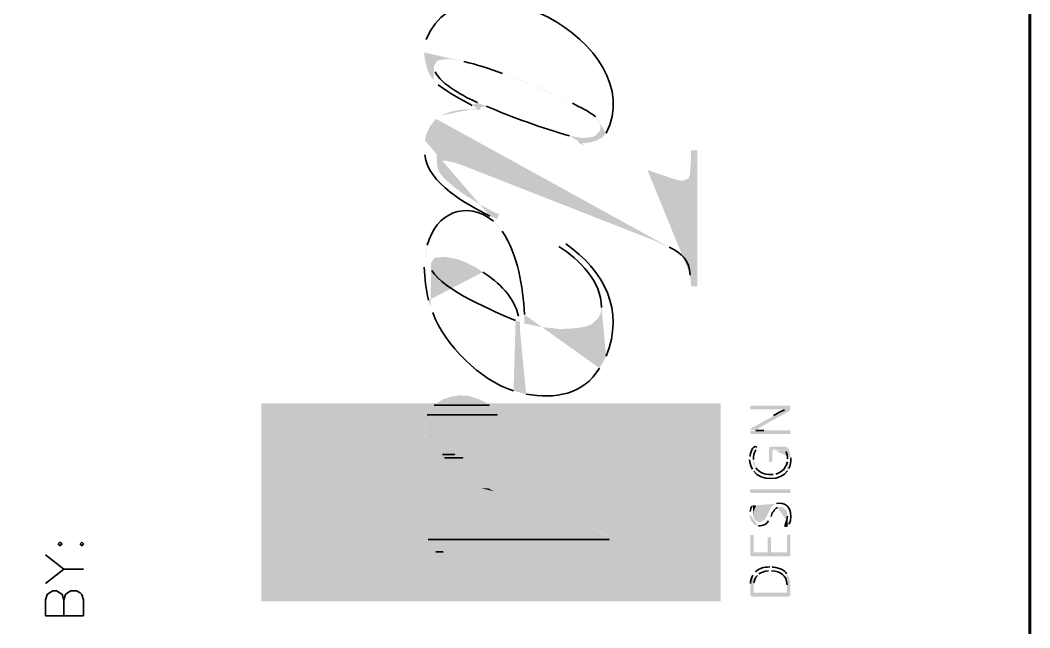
# Model space of a CAD drawing. Header units: inches. Extents: x 5 to 516, y -193 to 129.
# Drawn here: x 136.77 to 144.77, y 53.59 to 58.4 of the extents above; entities that cross this region are included whole.
import ezdxf

# ---------------------------------------------------------------- set-up
doc = ezdxf.new("R2010")
doc.units = ezdxf.units.IN
doc.header["$MEASUREMENT"] = 0
doc.layers.add('PDF_Geometry', color=7, linetype='Continuous')
doc.layers.add('PDF_Solid Fills', color=7, linetype='Continuous')

msp = doc.modelspace()

# ---------------------------------------------------------------- hatches: boundary and pattern name
at = {"layer": 'PDF_Solid Fills', "true_color": 0x8d8d8d, "transparency": 33554559}
h = msp.add_hatch(color=252, dxfattribs=at)
h.paths.add_polyline_path([(139.9736406, 58.1476707), (139.9736406, 58.121004), (139.9836406, 58.0643373), (139.9969739, 58.0143373), (140.0169739, 57.9676706), (140.0469739, 57.9276706), (140.0503073, 58.0343373), (140.0503073, 58.0376706), (140.0736406, 58.081004), (140.0936406, 58.0876707), (140.156974, 58.0943373), (140.1603073, 58.0943373), (140.196974, 58.091004), (140.236974, 58.0843373), (140.286974, 58.0743373)], flags=0)
h.paths.add_polyline_path([(140.5936407, 57.981004), (140.656974, 57.9576706), (140.716974, 57.9343373), (140.7736407, 57.9143373), (140.826974, 57.891004)], flags=0)
h.paths.add_polyline_path([(141.026974, 57.8043373, 0.017072125), (140.826974, 57.891004)], flags=0)
h.paths.add_polyline_path([(141.026974, 57.8043373), (141.0903074, 57.771004), (141.1469741, 57.7443373)], flags=0)
h.paths.add_polyline_path([(141.3303074, 57.6376706), (141.3603073, 57.5976706), (141.3703073, 57.5543373), (141.3836407, 57.4743373), (141.4136407, 57.5076706)], flags=0)
h.paths.add_polyline_path([(139.9869739, 58.251004), (139.9769739, 58.201004)], flags=0)
h = msp.add_hatch(color=252, dxfattribs=at)
h.paths.add_polyline_path([(140.0469744, 57.9276694), (140.083641, 57.8910027)], flags=0)
h.paths.add_polyline_path([(140.353641, 57.7276694), (140.4169744, 57.6943361), (140.4203077, 57.7376694), (140.393641, 57.7510027)], flags=0)
h.paths.add_polyline_path([(140.0603077, 57.9943361), (140.0503077, 58.0343361)], flags=0)
h = msp.add_hatch(color=252, dxfattribs=at)
h.paths.add_polyline_path([(140.0669744, 57.621005), (140.0736411, 57.2543383), (140.0869744, 57.281005), (140.1269744, 57.291005), (140.1403077, 57.291005), (140.1969744, 57.2776717), (140.2336411, 57.2676717), (140.2903077, 57.2476717), (141.7536412, 56.6743382), (141.7803079, 56.6643383), (141.8536412, 56.631005), (141.9136413, 56.6043383)], flags=0)
h.paths.add_polyline_path([(142.080308, 56.3843383), (142.0836412, 56.3410049), (142.0869746, 56.2943383), (142.1369744, 56.2943383), (142.1369744, 57.371005), (142.0869746, 57.371005), (142.0869746, 57.3176717), (142.0836412, 57.2543383), (142.080308, 57.2076717), (142.0769745, 57.1743383), (142.0636412, 57.1476717), (142.0169744, 57.131005), (141.9936412, 57.1343383), (141.9303079, 57.151005), (141.9136413, 57.1576717), (141.8569746, 57.1776717), (141.8036412, 57.1943383), (141.7836412, 57.201005), (141.7403079, 57.2176717)], flags=0)
h.paths.add_polyline_path([(141.2536412, 57.4076717, 0.001672632), (141.7403079, 57.2176717)], flags=0)
h.paths.add_polyline_path([(141.2536412, 57.4076717), (141.2003078, 57.4276717), (141.1736411, 57.4776717), (141.1236411, 57.4876717)], flags=0)
h.paths.add_polyline_path([(140.4636411, 57.721005), (140.4203077, 57.7376717), (140.4169744, 57.6943384), (140.3403077, 57.6976717), (140.3303077, 57.6976717), (140.2669744, 57.6943384), (140.2069744, 57.6843384), (140.1536411, 57.6676717), (140.1069744, 57.6476717)], flags=0)
h = msp.add_hatch(color=252, dxfattribs=at)
h.paths.add_polyline_path([(139.9736406, 57.3910042), (139.9769739, 57.3376709)], flags=0)
h.paths.add_polyline_path([(140.4936406, 56.8510042), (140.5503073, 56.8276708), (140.566974, 56.8643375), (140.5303073, 56.8810042), (140.4836406, 56.9043375), (140.4303073, 56.9343375), (140.3803073, 56.9643375), (140.3503073, 56.9843375), (140.3003073, 57.0143375), (140.2536406, 57.0476708), (140.2136406, 57.0776708), (140.186974, 57.1010042), (140.1436406, 57.1376708), (140.1103073, 57.1743375), (140.0869739, 57.2076709), (140.0736406, 57.2543375), (140.0669739, 57.6210042), (140.0403073, 57.5910042), (140.0103073, 57.5476709), (139.9903073, 57.5010042), (139.9769739, 57.4510042)], flags=0)
for points in [[(141.173641, 57.4776707), (141.2003077, 57.4276707), (141.223641, 57.4276707), (141.2869744, 57.4343374), (141.3403077, 57.4510041), (141.3836411, 57.4743374), (141.3703077, 57.5543374), (141.3669744, 57.5310041), (141.3369744, 57.4943374), (141.3069744, 57.4776707), (141.2469744, 57.4710041), (141.213641, 57.4710041)], [(140.3236414, 55.4276691), (140.2469747, 55.4310024), (140.2269747, 55.4276691), (140.1836413, 55.4210025), (140.1503081, 55.4076695), (140.1203077, 55.4010034), (140.0969739, 55.384337), (140.0703073, 55.367671), (140.0636409, 55.3643383), (140.0603079, 55.3610051), (140.4803079, 55.3610051), (140.4736409, 55.3643383), (140.4703074, 55.367671), (140.4436406, 55.384337), (140.4069744, 55.4010034), (140.3869748, 55.4076695), (140.3436413, 55.4210025)], [(140.060308, 55.3610019), (140.050308, 55.3543352), (140.0403075, 55.3443355), (140.030308, 55.3343359), (140.0169742, 55.3210029), (140.0169747, 55.3176702), (140.0069747, 55.3010036), (139.9969743, 55.277671), (140.5503077, 55.277671), (140.5369748, 55.3010036), (140.5236414, 55.3176702), (140.5203076, 55.3210029), (140.5069747, 55.3343359), (140.4969743, 55.3443355), (140.4869747, 55.3543352), (140.480308, 55.3610019)], [(139.9969747, 55.2776685), (139.990308, 55.2576685), (139.9836408, 55.234336), (139.9803077, 55.2210036), (139.9803078, 55.1910043), (140.5736412, 55.1910043), (140.5703079, 55.2176708), (140.5703078, 55.2210036), (140.5669742, 55.234336), (140.5603081, 55.2576685), (140.5503081, 55.2776685)], [(139.9803078, 55.1910054), (139.9769745, 55.167672), (140.5736412, 55.167672), (140.5736412, 55.1910054)], [(139.9769746, 55.1676696), (139.9769746, 55.1643363), (139.980308, 55.1243364), (140.570308, 55.1243364), (140.5736414, 55.1643363), (140.5736414, 55.1676696)], [(139.9803078, 55.124338), (139.9803078, 55.104338), (140.5669746, 55.104338), (140.5703079, 55.124338)], [(139.9803078, 55.1043355), (139.9836412, 55.0876688), (139.9903077, 55.0610028), (140.5503078, 55.0610028), (140.5603079, 55.0876688), (140.5669746, 55.1043355)], [(139.9903074, 55.0610039), (139.9969741, 55.0376705), (140.000308, 55.0310048), (140.0136412, 55.0043384), (140.5136413, 55.0043384), (140.5336414, 55.0310048), (140.5369742, 55.0376705), (140.5503075, 55.0610039)], [(140.0136407, 55.0043361), (140.016974, 54.9976695), (140.0236414, 54.9876697), (140.0303078, 54.9743368), (140.0336408, 54.971004), (140.036974, 54.9643375), (140.0503072, 54.9510044), (140.0636409, 54.9376716), (140.1336409, 54.9376716), (140.1236406, 54.9510044), (140.1169741, 54.9643375), (140.1169745, 54.9743368), (140.1169747, 54.9876697), (140.1203074, 54.9976695), (140.1303074, 55.0043361)], [(140.1436413, 55.0043361), (140.150308, 55.0010028), (140.1603077, 54.9943363), (140.186974, 54.9810032), (140.1903079, 54.9776704), (140.2136411, 54.9643372), (140.223641, 54.9610044), (140.246974, 54.9476712), (140.2569747, 54.9443384), (140.4369747, 54.9443384), (140.4436406, 54.9476712), (140.4636411, 54.9610044), (140.4703078, 54.9643372), (140.490308, 54.9776704), (140.4936407, 54.9810032), (140.5069744, 54.9943363), (140.510308, 55.0010028), (140.5136414, 55.0043361)], [(140.0636412, 54.9376688), (140.0803079, 54.9210021), (140.0969747, 54.9076694), (140.1036407, 54.9010033), (140.1469746, 54.8743369), (140.2136413, 54.8743369), (140.176974, 54.9010033), (140.170308, 54.9076694), (140.1503079, 54.9210021), (140.1336412, 54.9376688)], [(140.1469745, 54.874338), (140.1836412, 54.8510047), (140.1936414, 54.844339), (140.2703081, 54.844339), (140.2569745, 54.8510047), (140.2136412, 54.874338)], [(140.2569743, 54.9443352), (140.2769743, 54.9376685), (140.2869743, 54.9343354), (140.4003077, 54.9343354), (140.4103076, 54.9376685), (140.4369743, 54.9443352)], [(140.2869739, 54.934339), (140.3069739, 54.9310056), (140.3636406, 54.9310056), (140.4003073, 54.934339)], [(140.193641, 54.8443358), (140.243641, 54.8143358), (140.323641, 54.8143358), (140.2703077, 54.8443358)], [(140.2436407, 54.8143371), (140.296974, 54.7843371), (140.3836407, 54.7843371), (140.3236407, 54.8143371)], [(140.326974, 54.7710021), (140.5303073, 54.6710021), (140.4969743, 54.6776692), (140.1536409, 54.6776692), (140.1303076, 54.6710025), (140.0703077, 54.6476694), (140.0103076, 54.5910037), (140.823641, 54.5910037), (140.6936411, 54.6476694), (140.6403074, 54.6710021), (140.4136407, 54.7710021)], [(140.2969744, 54.7843383), (140.3269744, 54.7710049), (140.413641, 54.7710049), (140.383641, 54.7843383)], [(140.1769742, 54.6843389), (140.1536408, 54.6776723), (140.4969742, 54.6776723), (140.4736408, 54.6843389)], [(140.2069746, 54.6943351), (140.1769746, 54.6843351), (140.4736413, 54.6843351), (140.4269747, 54.6943351)], [(140.3603077, 54.7010047), (140.2969744, 54.7076713), (140.243641, 54.7010047), (140.216974, 54.6976716), (140.2069742, 54.6943384), (140.4269742, 54.6943384), (140.3936407, 54.6976716)], [(140.0103075, 54.5910026), (139.9903075, 54.5310026), (140.9603076, 54.5310026), (140.8236409, 54.5910026)], [(139.9903074, 54.5310051), (139.9736408, 54.4643384), (141.1103075, 54.4643384), (140.9603075, 54.5310051)], [(139.9736406, 54.4643377), (139.9736406, 54.417671), (141.2203074, 54.417671), (141.1103073, 54.4643377)], [(139.9736406, 54.4176695), (139.9836406, 54.3710029), (141.3203074, 54.3710029), (141.2203074, 54.4176695)], [(139.983641, 54.3710048), (139.9903077, 54.3276714), (141.4169744, 54.3276714), (141.3203078, 54.3710048)], [(140.126972, 54.2910034), (140.1569888, 54.2910034), (140.1969741, 54.2876713), (140.2403075, 54.2710048), (141.4369743, 54.2710048), (141.4369741, 54.2910034), (141.4369743, 54.3210031), (141.4169742, 54.3276698), (139.9903074, 54.3276698), (139.9936408, 54.3210031), (140.0036406, 54.2910034), (140.0069744, 54.2810046), (140.0203076, 54.261005), (140.0969743, 54.261005), (140.1069744, 54.2810046)], [(140.0203079, 54.2610025), (140.0303079, 54.2410025), (140.0369742, 54.2310033), (140.0636406, 54.1910037), (140.1203072, 54.1910037), (140.1003075, 54.2310033), (140.1003079, 54.2410025), (140.0969746, 54.2610025)], [(140.2403075, 54.2710021), (140.3069741, 54.251002), (141.3703073, 53.8110028), (141.4369741, 53.8110028), (141.4369743, 54.251002), (141.4369743, 54.2710021)], [(140.0636412, 54.1910053), (140.1036412, 54.1410053), (140.1703079, 54.1410053), (140.1203079, 54.1910053)], [(140.1036413, 54.1410039), (140.1069746, 54.1376706), (140.1736411, 54.0810041), (140.2536411, 54.0810041), (140.1769746, 54.1376706), (140.1703079, 54.1410039)], [(140.173641, 54.081003), (140.2103076, 54.051003), (140.3003076, 54.051003), (140.253641, 54.081003)], [(140.2103078, 54.0510042), (140.2469745, 54.0276709), (140.3403078, 54.0276709), (140.3003078, 54.0510042)], [(140.2469747, 54.0276684), (140.3369747, 53.9710018), (140.4369747, 53.9710018), (140.340308, 54.0276684)], [(140.3369744, 53.9710041), (140.3469744, 53.9643374), (140.436974, 53.9210043), (140.526974, 53.9210043), (140.4503078, 53.9643374), (140.4369744, 53.9710041)], [(140.4869743, 53.8976703), (140.5569743, 53.864337), (140.5769743, 53.8976703), (140.5269746, 53.9210027), (140.4369746, 53.9210027)]]:
    msp.add_hatch(color=252, dxfattribs=at).paths.add_polyline_path(points)
h = msp.add_hatch(color=252, dxfattribs=at)
h.paths.add_polyline_path([(139.9736406, 56.4510051), (139.9736406, 56.4476717)], flags=0)
h.paths.add_polyline_path([(140.0069739, 56.1843384), (140.0236406, 56.1343384), (140.0269739, 56.4676717), (140.0269739, 56.4776717), (140.0503073, 56.5176717), (140.0603073, 56.5210051), (140.1203073, 56.5276717), (140.136974, 56.5276717), (140.1836406, 56.5210051), (140.2303073, 56.5110051), (140.2803073, 56.4943384), (140.3303073, 56.4710051), (140.3836406, 56.4443384), (140.436974, 56.4076717)], flags=0)
h.paths.add_polyline_path([(140.7203073, 56.0576717), (140.7303073, 56.011005), (140.7303073, 55.4543383), (140.7803073, 55.441005)], flags=0)
h.paths.add_polyline_path([(141.3603073, 55.6476717), (141.3903074, 55.6943383), (141.376974, 56.1276717), (141.3703073, 56.081005), (141.346974, 56.0376717), (141.306974, 56.001005), (141.296974, 55.9943384), (141.256974, 55.9776717), (141.2036406, 55.9676717), (141.1403074, 55.961005), (141.0703074, 55.9576717), (141.036974, 55.9576717), (140.9803074, 55.9643384), (140.9136407, 55.971005), (140.8736407, 55.9776717), (140.8136407, 55.991005), (140.766974, 56.001005), (140.766974, 56.071005)], flags=0)
h.paths.add_polyline_path([(140.5903073, 56.7310051), (140.556974, 56.7743384), (140.5203073, 56.8110051)], flags=0)
h.paths.add_polyline_path([(139.9969739, 56.6210051), (139.9836406, 56.5676717), (139.9769739, 56.5110051)], flags=0)
h = msp.add_hatch(color=252, dxfattribs=at)
h.paths.add_polyline_path([(141.0169748, 56.6243381), (141.0403081, 56.6110048)], flags=0)
h.paths.add_polyline_path([(141.3769748, 56.1276714), (141.3903082, 55.6943381), (141.4136415, 55.7410047)], flags=0)
h.paths.add_polyline_path([(141.0936415, 56.6310048), (141.0469748, 56.6643382)], flags=0)
h = msp.add_hatch(color=252, dxfattribs=at)
h.paths.add_polyline_path([(140.0236411, 56.1343377), (140.0403078, 56.087671)], flags=0)
h.paths.add_polyline_path([(140.6803078, 55.467671), (140.7303078, 55.4543376), (140.7303078, 56.0110044), (140.6969745, 56.0243377)], flags=0)
h.paths.add_polyline_path([(140.0336411, 56.4210044), (140.0269745, 56.4676711)], flags=0)
at = {"layer": 'PDF_Solid Fills', "true_color": 0x454545, "transparency": 33554559}
for points in [[(138.6836413, 55.3676717), (138.6836413, 55.3543385), (140.0503081, 55.3543385), (140.0636414, 55.3643383), (140.070308, 55.3676717)], [(138.6836413, 55.3543355), (138.6836413, 55.3210021), (138.6836413, 55.2776702), (139.9969747, 55.2776702), (140.0169747, 55.3210021), (140.0503081, 55.3543355)], [(140.4703074, 55.3676717), (140.4803074, 55.361005), (142.3203075, 55.361005), (142.3203075, 55.3676717)], [(140.4803079, 55.3610019), (140.4869746, 55.3543352), (140.4969743, 55.3443355), (140.5069747, 55.3343359), (140.523641, 55.3176696), (140.5369745, 55.3010036), (140.5503073, 55.277671), (142.3203073, 55.277671), (142.320308, 55.3010036), (142.3203077, 55.3176696), (142.3203082, 55.3343359), (142.3203078, 55.3443355), (142.320308, 55.3543352), (142.320308, 55.3610019)], [(138.6836413, 55.2776685), (138.6836413, 55.1676708), (139.9769748, 55.1676708), (139.9803081, 55.2210019), (139.9803081, 55.2210042), (139.9969747, 55.2776685)], [(140.5503076, 55.2776685), (140.5603076, 55.2576685), (140.5669747, 55.234336), (140.5703078, 55.2176703), (140.573641, 55.1910043), (140.5736408, 55.1643387), (142.3203077, 55.1643387), (142.3203078, 55.1910043), (142.3203078, 55.2176703), (142.3203082, 55.234336), (142.3203078, 55.2576685), (142.3203078, 55.2776685)], [(138.6836413, 55.1676696), (138.6836413, 55.1043363), (139.9803081, 55.1043363), (139.9769748, 55.1676696)], [(140.5736408, 55.1643364), (140.5703075, 55.1243364), (140.5603076, 55.0876714), (142.3203078, 55.0876714), (142.3203077, 55.1243364), (142.3203077, 55.1643364)], [(138.6836413, 55.1043355), (138.6836413, 54.9710048), (140.0336413, 54.9710048), (139.9969747, 55.0376715), (139.9803081, 55.1043355)], [(140.560308, 55.0876695), (140.550308, 55.0610028), (140.5336409, 55.0310039), (140.5103074, 55.0010051), (142.3203076, 55.0010051), (142.3203078, 55.0310039), (142.3203082, 55.0610028), (142.3203082, 55.0876695)], [(138.6836413, 54.9710041), (138.6836413, 54.9076708), (140.0969748, 54.9076708), (140.0336413, 54.9710041)], [(140.1303077, 55.0043361), (140.1203077, 54.9976695), (140.1203072, 54.9943364), (140.1169739, 54.9876699), (140.1169741, 54.9810035), (140.1169741, 54.9743371), (140.1169741, 54.9643373), (140.1236407, 54.9510044), (140.1269746, 54.9476716), (140.1336412, 54.9376718), (140.2736412, 54.9376718), (140.2469746, 54.9476716), (140.2403074, 54.9510044), (140.2136407, 54.9643373), (140.1969741, 54.9743371), (140.1869741, 54.9810035), (140.1769739, 54.9876699), (140.1603073, 54.9943364), (140.1569744, 54.9976695), (140.143641, 55.0043361)], [(140.5103075, 55.0010029), (140.4903075, 54.9776696), (140.4636408, 54.9610039), (140.4369744, 54.9443379), (142.3203078, 54.9443379), (142.3203076, 54.9610039), (142.3203078, 54.9776696), (142.3203078, 55.0010029)], [(138.6836413, 54.90767), (138.6836413, 54.8443367), (140.1936414, 54.8443367), (140.0969748, 54.90767)], [(140.1336409, 54.9376688), (140.1436409, 54.9310021), (140.150308, 54.9210024), (140.1769744, 54.9010028), (140.2136408, 54.8743369), (140.2569744, 54.8510047), (140.323641, 54.814339), (142.3203077, 54.814339), (142.3203078, 54.8510047), (142.3203078, 54.8743369), (142.320308, 54.9010028), (142.3203082, 54.9210024), (142.3203082, 54.9310024), (140.3069742, 54.9310021), (140.2769742, 54.9376688)], [(140.4369746, 54.9443352), (140.4003079, 54.9343352), (140.3636411, 54.9310056), (142.320308, 54.9310056), (142.3203082, 54.9343352), (142.3203082, 54.9443352)], [(138.6836413, 54.8443358), (138.6836413, 54.7076716), (140.4569748, 54.7076716), (140.2969748, 54.7843383), (140.2969706, 54.7843383), (140.1936414, 54.8443358)], [(140.3236408, 54.8143371), (140.4136408, 54.7710037), (142.3203076, 54.7710037), (142.3203076, 54.8143371)], [(142.3203081, 53.8110034), (142.3203082, 54.3210021), (142.3203082, 54.7710021), (140.4136414, 54.7710021), (141.4369748, 54.3210021), (141.4369747, 53.8110034), (138.6836413, 53.8110038), (138.6836413, 53.8010038), (142.3203082, 53.8010038)], [(138.6836413, 54.6776692), (138.6836413, 54.6476692), (138.6836413, 54.5910037), (140.010308, 54.5910037), (140.070308, 54.6476692), (140.1536413, 54.6776692)], [(140.4269742, 54.6943351), (140.4736408, 54.6843351), (140.5003075, 54.6843351), (140.4836408, 54.6943351)], [(140.4736406, 54.6843389), (140.496974, 54.6776723), (140.5136406, 54.6776723), (140.5003073, 54.6843389)], [(138.6836413, 54.5910026), (138.6836413, 54.4643384), (139.9736413, 54.4643384), (139.9903081, 54.5310026), (139.9903081, 54.5310051), (140.010308, 54.5910026)], [(138.6836413, 54.4643377), (138.6836413, 54.417671), (139.9736413, 54.417671), (139.9736413, 54.4643377)], [(138.6836413, 54.4176695), (138.6836413, 54.3710029), (138.6836413, 54.3276714), (139.9903081, 54.3276714), (139.9836414, 54.3710029), (139.9736413, 54.4176695)], [(138.6836413, 54.3276698), (138.6836413, 54.2910031), (138.6836413, 54.2410046), (140.0303081, 54.2410046), (140.0036414, 54.2910031), (139.9903081, 54.3276698)], [(138.6836413, 54.2410033), (138.6836413, 54.137672), (140.1069748, 54.137672), (140.0636414, 54.1910053), (140.06364, 54.1910053), (140.0303081, 54.2410033)], [(140.1036413, 54.2710021), (140.0969746, 54.261002), (140.096974, 54.2510025), (140.1003073, 54.2310029), (140.1203081, 54.1910037), (140.4503081, 54.1910037), (140.356974, 54.2310029), (140.306974, 54.2510025), (140.2769746, 54.261002), (140.2403079, 54.2710021)], [(140.1269745, 54.2910046), (140.1203078, 54.2876713), (140.1069739, 54.2810048), (140.1036411, 54.271005), (140.2403078, 54.271005), (140.2136406, 54.2810048), (140.1969745, 54.2876713), (140.1569745, 54.2910046)], [(140.1203072, 54.1910053), (140.1703073, 54.1410053), (140.5736406, 54.1410053), (140.4503073, 54.1910053)], [(141.2403042, 53.8643383), (141.1603074, 53.8976703), (141.1036411, 53.9210027), (140.5269744, 53.9210027), (140.576974, 53.8976703), (140.5569748, 53.8643377), (140.3469748, 53.9643375), (140.2103081, 54.0510041), (140.1069748, 54.1376707), (138.6836413, 54.1376707), (138.6836413, 53.8643377), (138.6836413, 53.811005), (141.3703082, 53.811005), (141.2403082, 53.8643383)], [(140.1703078, 54.1410039), (140.2536411, 54.0810039), (140.7203078, 54.0810039), (140.5736411, 54.1410039)], [(140.2536411, 54.081003), (140.3403078, 54.0276696), (140.8503078, 54.0276696), (140.7203078, 54.081003)], [(140.3403076, 54.0276684), (140.4369743, 53.9710018), (140.9869744, 53.9710018), (140.8503077, 54.0276684)], [(140.4369746, 53.9710041), (140.5269746, 53.9210041), (141.1036413, 53.9210041), (140.9869747, 53.9710041)]]:
    msp.add_hatch(color=250, dxfattribs=at).paths.add_polyline_path(points)
at = {"layer": 'PDF_Solid Fills', "transparency": 33554559}
for points in [[(142.5536409, 55.3376695), (142.5569743, 55.3310028), (142.5569743, 55.3243361), (142.5603076, 55.3210028), (142.833641, 55.3210028), (142.8469743, 55.2976695), (142.853641, 55.3010028), (142.8603076, 55.3076695), (142.863641, 55.3076695), (142.8703076, 55.3143361), (142.873641, 55.3210028), (142.873641, 55.3410028), (142.8703076, 55.3476695), (142.8669743, 55.3510028), (142.5603076, 55.3510028), (142.5569743, 55.3476695), (142.5569743, 55.3443361)], [(142.8703075, 54.6876688), (142.8736408, 54.6843354), (142.8736408, 54.6810021), (142.8769741, 54.6743354), (142.8736408, 54.6643354), (142.8736408, 54.6610021), (142.8703075, 54.6576687), (142.5569741, 54.6576687), (142.5569741, 54.6610021), (142.5536408, 54.6676687), (142.5536408, 54.6810021), (142.5569741, 54.6843354), (142.5569741, 54.6876688)], [(142.5769742, 54.5610038), (142.5769742, 54.4876705), (142.5803075, 54.4943372), (142.5803075, 54.5143372), (142.5836408, 54.5143372), (142.5869742, 54.5243372), (142.5903075, 54.5310038), (142.5936408, 54.5376705), (142.5969742, 54.5476705), (142.6003075, 54.5543372), (142.6003075, 54.5576705), (142.5969742, 54.5576705), (142.5936408, 54.5610038), (142.5803075, 54.5610038)], [(142.5569741, 54.3176702), (142.5569741, 54.1710035), (142.5603075, 54.1610035), (142.5703075, 54.1576702), (142.8636408, 54.1576702), (142.8703075, 54.1610035), (142.8736408, 54.1710035), (142.8736408, 54.3243369), (142.8703075, 54.3276702), (142.8503075, 54.3276702), (142.8469742, 54.3243369), (142.8469742, 54.1876702), (142.7203075, 54.1876702), (142.7203075, 54.3043369), (142.7169742, 54.3076702), (142.6969742, 54.3076702), (142.6936408, 54.3043369), (142.6936408, 54.1876702), (142.5836408, 54.1876702), (142.5836408, 54.3176702), (142.5803075, 54.3210035), (142.5803075, 54.3243369), (142.5736408, 54.3243369), (142.5703075, 54.3276702), (142.5636408, 54.3243369), (142.5603075, 54.3243369), (142.5569741, 54.3210035)]]:
    msp.add_hatch(color=256, dxfattribs=at).paths.add_polyline_path(points)
h = msp.add_hatch(color=256, dxfattribs=at)
h.paths.add_polyline_path([(142.5769742, 55.1776692), (142.5903075, 55.1543359), (142.5936408, 55.1543359), (142.6003075, 55.1610025), (142.6103075, 55.1643359), (142.6203075, 55.1676692), (142.6236409, 55.1710025), (142.6303075, 55.1776692), (142.6403075, 55.1810025), (142.6503075, 55.1876692), (142.8469742, 55.2976692), (142.8336409, 55.3210025), (142.8269742, 55.3176692)], flags=0)
h.paths.add_polyline_path([(142.7403075, 55.2710025), (142.7303075, 55.2643359)], flags=0)
h = msp.add_hatch(color=256, dxfattribs=at)
h.paths.add_polyline_path([(142.5569741, 55.1476704), (142.5569741, 55.1376704), (142.5603075, 55.1276704), (142.5603075, 55.1243371), (142.8703075, 55.1243371), (142.8736408, 55.1276704), (142.8736408, 55.1310037), (142.8769742, 55.1376704), (142.8736408, 55.1443371), (142.8736408, 55.1510037), (142.8703075, 55.1510037), (142.8703075, 55.1543371), (142.6636408, 55.1543371)], flags=0)
h.paths.add_polyline_path([(142.6003075, 55.1543371), (142.5903075, 55.1543371), (142.5769741, 55.1776704), (142.5736408, 55.1776704), (142.5669741, 55.1710038), (142.5603075, 55.1676704), (142.5569741, 55.1576704)], flags=0)
h = msp.add_hatch(color=256, dxfattribs=at)
h.paths.add_polyline_path([(142.5503077, 54.9276692), (142.5503077, 54.9210025)], flags=0)
h.paths.add_polyline_path([(142.5736411, 54.8476692), (142.5769744, 54.8376692), (142.5803078, 54.9243358)], flags=0)
h.paths.add_polyline_path([(142.6003078, 55.0010025), (142.6036411, 55.0076692), (142.6069744, 55.0076692), (142.6103078, 55.0176692), (142.6103078, 55.0210025), (142.6069744, 55.0210025)], flags=0)
h.paths.add_polyline_path([(142.5536411, 54.9476692), (142.5536411, 54.9376692)], flags=0)
h = msp.add_hatch(color=256, dxfattribs=at)
h.paths.add_polyline_path([(142.7036408, 55.0110025), (142.7036408, 54.9076692), (142.7069741, 54.9076692), (142.7103075, 54.9043358), (142.7169741, 54.9043358), (142.7269741, 54.9076692), (142.7303075, 54.9110025), (142.7303075, 54.9943358), (142.8336408, 54.9943358), (142.8369741, 54.9876692)], flags=0)
h.paths.add_polyline_path([(142.8503075, 54.9276692), (142.8503075, 54.8343358), (142.8569741, 54.8410025), (142.8603075, 54.8510025)], flags=0)
h.paths.add_polyline_path([(142.8769741, 54.9376692), (142.8769741, 54.9476692), (142.8736408, 54.9510025), (142.8736408, 54.9610025), (142.8703075, 54.9710025), (142.8703075, 54.9776692), (142.8669741, 54.9843358), (142.8636408, 54.9943358), (142.8603075, 55.0043358), (142.8536408, 55.0143359), (142.8469741, 55.0210025), (142.8369741, 55.0243359), (142.7203075, 55.0243359), (142.7103075, 55.0210025), (142.7069741, 55.0176692), (142.7036408, 55.0143359)], flags=0)
h = msp.add_hatch(color=256, dxfattribs=at)
h.paths.add_polyline_path([(142.5769742, 54.8376694), (142.5836408, 54.8310028)], flags=0)
h.paths.add_polyline_path([(142.8503075, 54.8343361), (142.8503075, 54.9276694), (142.8503075, 54.9043361)], flags=0)
h.paths.add_polyline_path([(142.7569742, 54.8076694), (142.7469742, 54.8076694), (142.7369742, 54.8043361)], flags=0)
h.paths.add_polyline_path([(142.6003075, 54.8576694), (142.5936408, 54.8643361), (142.5903075, 54.8743361), (142.5869742, 54.8743361), (142.5836408, 54.8843361), (142.5836408, 54.8943361), (142.5803075, 54.9043361), (142.5803075, 54.9243361)], flags=0)
at = {"layer": 'PDF_Solid Fills', "true_color": 0x454545, "transparency": 33554559}
h = msp.add_hatch(color=250, dxfattribs=at)
h.paths.add_polyline_path([(140.2969744, 54.7076713), (138.6836413, 54.7076713), (138.6836413, 54.7010047), (138.6836413, 54.6776717), (140.1536413, 54.6776717), (140.2169747, 54.6976716), (140.2436414, 54.7010047)])
h.paths.add_polyline_path([(140.2969744, 54.7076713), (140.3603077, 54.7010047), (140.4269743, 54.6943383), (140.483641, 54.6943383), (140.4703077, 54.7010047), (140.4569744, 54.7076713)])
at = {"layer": 'PDF_Solid Fills', "transparency": 33554559}
h = msp.add_hatch(color=256, dxfattribs=at)
h.paths.add_polyline_path([(142.5503077, 54.4910033), (142.5503077, 54.4810033), (142.5536411, 54.4710033), (142.5536411, 54.4610033), (142.5569744, 54.4543366), (142.5569744, 54.4510033), (142.5603077, 54.4410033), (142.5669744, 54.4310033), (142.5736411, 54.4243366), (142.5803078, 54.4143366), (142.5869744, 54.4110033), (142.5969744, 54.4043366), (142.6003078, 54.4043366), (142.6103078, 54.4010033), (142.6203078, 54.3976699)], flags=0)
h.paths.add_polyline_path([(142.7003078, 54.43767), (142.7036411, 54.4443366), (142.7103078, 54.4543366), (142.7136411, 54.4643366), (142.7203078, 54.4710033)], flags=0)
h.paths.add_polyline_path([(142.7703078, 54.5443366), (142.7803078, 54.5443366), (142.7903078, 54.54767), (142.7969744, 54.54767), (142.8069744, 54.5443366), (142.8169744, 54.5410033), (142.8203078, 54.5410033), (142.8336411, 54.52767), (142.8369744, 54.5243366), (142.8436411, 54.5143366), (142.8469744, 54.5043366), (142.8469744, 54.49767), (142.8503078, 54.48767), (142.8503078, 54.47767), (142.8536411, 54.3943366), (142.8603078, 54.4043366), (142.8636411, 54.4110033)], flags=0)
h.paths.add_polyline_path([(142.7636411, 54.5743366), (142.7536411, 54.5710033), (142.7469744, 54.56767), (142.7403078, 54.5610033), (142.7303078, 54.5543366), (142.7236411, 54.54767), (142.7203078, 54.5410033), (142.7136411, 54.5310033), (142.7103078, 54.5210033), (142.7036411, 54.5110033), (142.7003078, 54.5043366), (142.6969744, 54.4943366), (142.6903078, 54.4843366), (142.6869744, 54.47767), (142.6836411, 54.46767), (142.6769744, 54.4610033), (142.6736411, 54.4510033), (142.6703078, 54.44767), (142.6603078, 54.4410033), (142.6536411, 54.4343366), (142.6469744, 54.4310033), (142.6403078, 54.4310033), (142.6269744, 54.42767), (142.6169744, 54.4310033), (142.6103078, 54.4310033), (142.6003078, 54.43767), (142.5869744, 54.4510033), (142.5836411, 54.4610033), (142.5803078, 54.46767), (142.5803078, 54.4743366), (142.5769744, 54.48767), (142.5769744, 54.5610033), (142.5736411, 54.55767)], flags=0)
h.paths.add_polyline_path([(142.5536411, 54.5110033), (142.5503077, 54.5010033)], flags=0)
h = msp.add_hatch(color=256, dxfattribs=at)
h.paths.add_polyline_path([(142.823641, 54.3976704), (142.823641, 54.394337), (142.8269743, 54.3910037), (142.8303077, 54.3910037), (142.8369743, 54.3876704), (142.8469743, 54.3910037), (142.853641, 54.394337), (142.8503077, 54.4776704), (142.8503077, 54.474337)], flags=0)
h.paths.add_polyline_path([(142.833641, 54.414337), (142.8269743, 54.404337)], flags=0)
h = msp.add_hatch(color=256, dxfattribs=at)
h.paths.add_polyline_path([(142.5803082, 54.0143356), (142.5836416, 53.917669), (142.5836416, 53.947669)], flags=0)
h.paths.add_polyline_path([(142.6136416, 54.0043356), (142.6203082, 54.0110023), (142.6236416, 54.017669)], flags=0)
h.paths.add_polyline_path([(142.7003082, 54.0410023), (142.7236416, 54.0410023)], flags=0)
h.paths.add_polyline_path([(142.8469749, 53.9310023), (142.8469749, 53.867669), (142.8503082, 54.0110023), (142.8436416, 54.017669)], flags=0)
h.paths.add_polyline_path([(142.7303082, 54.0710023), (142.7203082, 54.0743356), (142.7103082, 54.0743356)], flags=0)
h.paths.add_polyline_path([(142.5969749, 54.0343356), (142.5936416, 54.0310023), (142.5869749, 54.0243356)], flags=0)
h = msp.add_hatch(color=256, dxfattribs=at)
h.paths.add_polyline_path([(142.5569741, 53.9210027), (142.5569741, 53.854336), (142.5603075, 53.844336), (142.5603075, 53.8410027), (142.5703075, 53.8376694), (142.8569742, 53.8376694), (142.8703075, 53.844336), (142.8736408, 53.854336), (142.8736408, 53.9376694), (142.8703075, 53.9476694), (142.8703075, 53.9576694), (142.8669742, 53.9676694), (142.8669742, 53.9776694), (142.8636408, 53.984336), (142.8603075, 53.9910027), (142.8569742, 54.0010027), (142.8503075, 54.0110027), (142.8469742, 53.8676694), (142.5836408, 53.8676694), (142.5836408, 53.9176694), (142.5803075, 54.014336), (142.5769741, 54.0076694)], flags=0)
h.paths.add_polyline_path([(142.5569741, 53.9410027), (142.5569741, 53.9310027)], flags=0)

# ---------------------------------------------------------------- linework, layer by layer
at = {"layer": 'PDF_Geometry', "lineweight": 60}
msp.add_lwpolyline([(144.7703083, 5.7343364), (144.7703083, 95.731007), (9.7736341, 95.731007), (9.7736341, 5.7343364)], dxfattribs=at)
at = {"layer": 'PDF_Geometry', "lineweight": 35}
for points in [[(140.0503075, 55.3543355), (140.4869742, 55.3543355)], [(140.0503075, 55.3543355), (140.4869742, 55.3543355)], [(139.9969747, 55.2776685), (140.5503081, 55.2776685)], [(139.9969747, 55.2776685), (140.5503081, 55.2776685)], [(140.1169741, 54.9643377), (140.2136407, 54.9643377)], [(140.1169741, 54.9643377), (140.2136407, 54.9643377)], [(140.1336409, 54.9376688), (140.2769742, 54.9376688)], [(140.1336409, 54.9376688), (140.2769742, 54.9376688)], [(137.0736405, 54.2543361), (137.0869739, 54.2410027), (137.1036405, 54.2543361), (137.0869739, 54.2676694)], [(137.2469745, 54.2543361), (137.2603078, 54.2410027), (137.2736411, 54.2543361), (137.2603078, 54.2676694)], [(140.0036411, 54.2910046), (141.4369745, 54.2910046)], [(140.0036411, 54.2910046), (141.4369745, 54.2910046)], [(140.0636412, 54.1910053), (140.1203079, 54.1910053)], [(140.0636412, 54.1910053), (140.1203079, 54.1910053)]]:
    msp.add_lwpolyline(points, close=True, dxfattribs=at)
for points in [[(136.9736404, 54.1676695), (137.1169737, 54.0543362)], [(136.9736404, 53.9410053), (137.1169737, 54.0543386), (137.2736404, 54.0543386)], [(137.2736409, 53.6843389), (136.9736409, 53.6843389), (136.9736409, 53.8110055), (136.9869742, 53.8543389), (137.0036409, 53.8676722), (137.0303075, 53.8843389), (137.0603075, 53.8843389), (137.0869742, 53.8676722), (137.1036409, 53.8543389), (137.1169742, 53.8110055), (137.1169742, 53.6843389)], [(137.1169738, 53.8110038), (137.1303071, 53.8543371), (137.1469738, 53.8676704), (137.1736405, 53.8843371), (137.2169738, 53.8843371), (137.2469738, 53.8676704), (137.2603072, 53.8543371), (137.2736405, 53.8110038), (137.2736405, 53.6843371)]]:
    msp.add_lwpolyline(points, dxfattribs=at)
for points in [[(141.4136407, 57.5076706), (141.7775297, 58.2118373), (140.3042517, 59.0038374), (139.9869739, 58.251004)], [(140.286974, 58.0743373), (140.3883629, 58.0528929), (140.4965295, 58.0171706), (140.5936407, 57.981004)], [(140.393641, 57.7510027), (140.3008633, 57.7896694), (140.101641, 57.8971139), (140.0603077, 57.9943361)], [(140.083641, 57.8910027), (140.1789744, 57.8205027), (140.2482521, 57.7823916), (140.353641, 57.7276694)], [(141.1236411, 57.4876717), (140.9103078, 57.5442828), (140.6687522, 57.6365606), (140.4636411, 57.721005)], [(141.1469741, 57.7443373), (141.2142518, 57.7073928), (141.2702519, 57.6876706), (141.3303074, 57.6376706)], [(139.9769739, 57.3376709), (140.0030295, 57.1060042), (140.3089184, 56.9459486), (140.4936406, 56.8510042)], [(140.5203073, 56.8110051), (140.3058629, 56.9837273), (140.0614184, 56.8756718), (139.9969739, 56.6210051)], [(140.766974, 56.071005), (140.7545296, 56.2992273), (140.7182518, 56.5363384), (140.5903073, 56.7310051)], [(141.4136415, 55.7410047), (141.5626971, 56.1056714), (141.3985304, 56.4184492), (141.0936415, 56.6310048)], [(141.0403081, 56.6110048), (141.2029193, 56.5039493), (141.3764193, 56.3360048), (141.3769748, 56.1276714)], [(141.9136413, 56.6043383), (142.0128635, 56.5591161), (142.0729747, 56.5001717), (142.080308, 56.3843383)], [(139.9736406, 56.4476717), (139.9776406, 56.3498384), (139.985085, 56.2801717), (140.0069739, 56.1843384)], [(140.6969745, 56.0243377), (140.53203, 56.092671), (140.1179745, 56.266671), (140.0336411, 56.4210044)], [(140.436974, 56.4076717), (140.5648073, 56.3261162), (140.6843629, 56.2098939), (140.7203073, 56.0576717)], [(140.0403078, 56.087671), (140.13553, 55.8274488), (140.4163078, 55.5520043), (140.6803078, 55.467671)], [(140.7803073, 55.441005), (141.0082517, 55.4036717), (141.2313074, 55.4313938), (141.3603073, 55.6476717)], [(142.8269742, 55.3176692), (142.795752, 55.304947), (142.7700853, 55.2862803), (142.7403075, 55.2710025)], [(142.6636408, 55.1543371), (142.6425297, 55.1543371), (142.6214186, 55.1543371), (142.6003075, 55.1543371)], [(142.6069744, 55.0210025), (142.5750855, 55.0446136), (142.5536966, 54.9651136), (142.5536411, 54.9476692)], [(142.5803078, 54.9243358), (142.5773633, 54.9513914), (142.5864744, 54.9781136), (142.6003078, 55.0010025)], [(142.8369741, 54.9876692), (142.8444186, 54.974947), (142.8520297, 54.9423358), (142.8503075, 54.9276692)], [(142.5503077, 54.9210025), (142.5556966, 54.8992803), (142.5530855, 54.8696136), (142.5736411, 54.8476692)], [(142.8503075, 54.9043361), (142.8318075, 54.8485583), (142.8130298, 54.8279472), (142.7569742, 54.8076694)], [(142.8603075, 54.8510025), (142.8745297, 54.8691136), (142.878363, 54.9142803), (142.8769741, 54.9376692)], [(142.5836408, 54.8310028), (142.6384186, 54.7518917), (142.8004742, 54.7526694), (142.8503075, 54.8343361)], [(142.7369742, 54.8043361), (142.6878631, 54.8021694), (142.6286409, 54.813225), (142.6003075, 54.8576694)], [(142.5736411, 54.55767), (142.5595855, 54.5472255), (142.5577522, 54.5255033), (142.5536411, 54.5110033)], [(142.8636411, 54.4110033), (142.8996967, 54.4886144), (142.8657522, 54.5994477), (142.7636411, 54.5743366)], [(142.7203078, 54.4710033), (142.7280855, 54.49967), (142.7443633, 54.5284477), (142.7703078, 54.5443366)], [(142.8503077, 54.474337), (142.8518077, 54.4595037), (142.8400299, 54.4280592), (142.833641, 54.414337)], [(142.6203078, 54.3976699), (142.6577522, 54.3991144), (142.6788078, 54.4043366), (142.7003078, 54.43767)], [(142.7103082, 54.0743356), (142.6559749, 54.0670579), (142.6432527, 54.0711134), (142.5969749, 54.0343356)], [(142.8436416, 54.017669), (142.8340305, 54.0490579), (142.7606416, 54.0739468), (142.7303082, 54.0710023)], [(142.5769741, 54.0076694), (142.5631408, 53.9882805), (142.5583075, 53.9641138), (142.5569741, 53.9410027)], [(142.5836416, 53.947669), (142.5935304, 53.9721134), (142.5911416, 53.9867801), (142.6136416, 54.0043356)], [(142.6236416, 54.017669), (142.6551971, 54.0345023), (142.6628082, 54.0377245), (142.7003082, 54.0410023)], [(142.7236416, 54.0410023), (142.797086, 54.0371134), (142.8426416, 54.0086134), (142.8469749, 53.9310023)]]:
    msp.add_open_spline(points, degree=3, dxfattribs=at)
at = {"layer": 'PDF_Solid Fills', "color": 250, "lineweight": 35, "true_color": 0x454545, "transparency": 33554559}
msp.add_solid([(140.4969747, 54.6776692), (140.5136414, 54.6776692), (140.5303081, 54.6710025)], dxfattribs=at)

doc.saveas('drawing.dxf')
